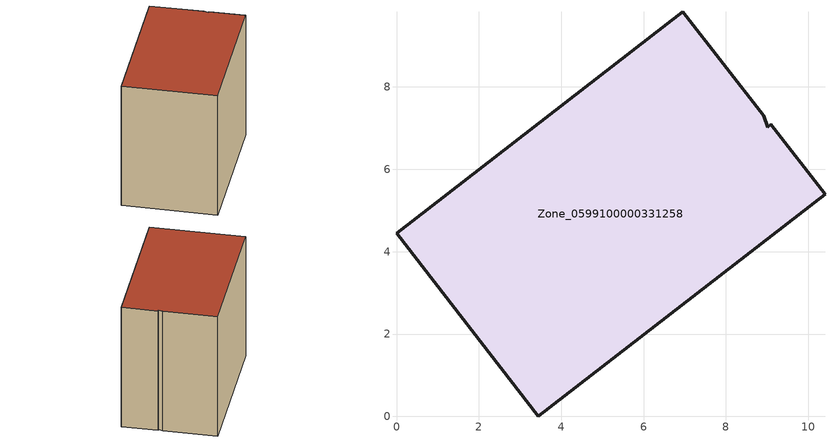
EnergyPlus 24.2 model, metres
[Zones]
Zone_0599100000331258
 floor ground (C_G): 8.92,7.3 9.01,7.02 9.08,7.09 10.4,5.4 3.44,0 0,4.45 6.95,9.83 z0.18
 wall outside (C_F): 10.4,5.4 9.08,7.09 9.01,7.02 8.92,7.3 6.95,9.83 0,4.45 3.44,0 10.4,5.4 z0.18:8.22
 roof outside (C_R): 9.01,7.02 8.92,7.3 6.95,9.83 0,4.45 3.44,0 10.4,5.4 9.08,7.09 z8.22
[BUILDING]
Pand.0599100000331258: North Axis=0; Terrain=City; Loads Convergence Tolerance Value=0.04; Temperature Convergence Tolerance Value=0.4; Solar Distribution=FullExterior; Maximum Number of Warmup Days=25; Minimum Number of Warmup Days=1
[Site:Location]
Rotterdam.The.Hague.AP_ZH_NLD Design_Conditions: Latitude=51.96; Longitude=4.45; Time Zone=1; Elevation=-4.5
[SITE:GROUNDTEMPERATURE:BUILDINGSURFACE]
18, 18, 18, 18, 18, 18, 18, 18, 18, 18, 18, 18
[MATERIAL] Thermal Absorptance=0.9; Solar Absorptance=0.7; Visible Absorptance=0.7
Name | Roughness | Thickness | Conductivity | Density | Specific Heat
G.TC.1975-1991 | MediumSmooth | 0.15 | 0.288461 | 540 | 1210
F.TC.1975-1991 | Rough | 0.3 | 0.230769 | 1920 | 840
R.TC.1975-1991 | MediumRough | 0.2 | 0.153846 | 1500 | 1000
[CONSTRUCTION]
C_G: G.TC.1975-1991
C_F: F.TC.1975-1991
C_R: R.TC.1975-1991
[ZONE]
Zone_0599100000331258: Type=1; Multiplier=1; Ceiling Height=Autocalculate; Volume=Autocalculate; Floor Area=autocalculate; Part of Total Floor Area=Yes
[ZONEINFILTRATION:DESIGNFLOWRATE]
Infil_Zone_0599100000331258: Zone or ZoneList or Space or SpaceList=Zone_0599100000331258; Schedule=AlwaysOn; Design Flow Rate Calculation Method=Flow/Area; Flow Rate per Floor Area=0.003; Constant Term Coefficient=1; Temperature Term Coefficient=0; Velocity Term Coefficient=0; Velocity Squared Term Coefficient=0
[HVACTEMPLATE:ZONE:IDEALLOADSAIRSYSTEM]
Zone_0599100000331258: Maximum Heating Supply Air Temperature=50; Minimum Cooling Supply Air Temperature=13; Maximum Heating Supply Air Humidity Ratio=0.0156; Minimum Cooling Supply Air Humidity Ratio=0.0077; Heating Limit=NoLimit; Cooling Limit=NoLimit; Dehumidification Control Type=ConstantSensibleHeatRatio; Cooling Sensible Heat Ratio=0.7; Dehumidification Setpoint=60; Humidification Control Type=None; Humidification Setpoint=30; Outdoor Air Method=None; Outdoor Air Flow Rate per Person=0.00944; Outdoor Air Flow Rate per Zone Floor Area=0; Outdoor Air Flow Rate per Zone=0; Demand Controlled Ventilation Type=None; Outdoor Air Economizer Type=NoEconomizer; Heat Recovery Type=None; Sensible Heat Recovery Effectiveness=0.7; Latent Heat Recovery Effectiveness=0.65
[ZONECONTROL:THERMOSTAT]
ThermostatControl_Zone_0599100000331258: Zone or ZoneList=Zone_0599100000331258; Control Type Schedule=DualSetpointControlType; Control 1=Thermostat_Zone_0599100000331258; Temperature Difference Between Cutout And Setpoint=0
[THERMOSTATSETPOINT:DUALSETPOINT]
Thermostat_Zone_0599100000331258: Heating Setpoint Temperature Schedule=HeatingSetpoint_Zone_0599100000331258; Cooling Setpoint Temperature Schedule=CoolingSetpoint_Zone_0599100000331258
[SCHEDULE:COMPACT]
HeatingSetpoint_Zone_0599100000331258: Through: 12/31, For: AllDays, Until: 24:00, 21
CoolingSetpoint_Zone_0599100000331258: Through: 12/31, For: AllDays, Until: 24:00, 24
DualSetpointControlType: Through: 12/31, For: AllDays, Until: 24:00, 4
AlwaysOn: Through: 12/31, For: AllDays, Until: 24:00, 1
